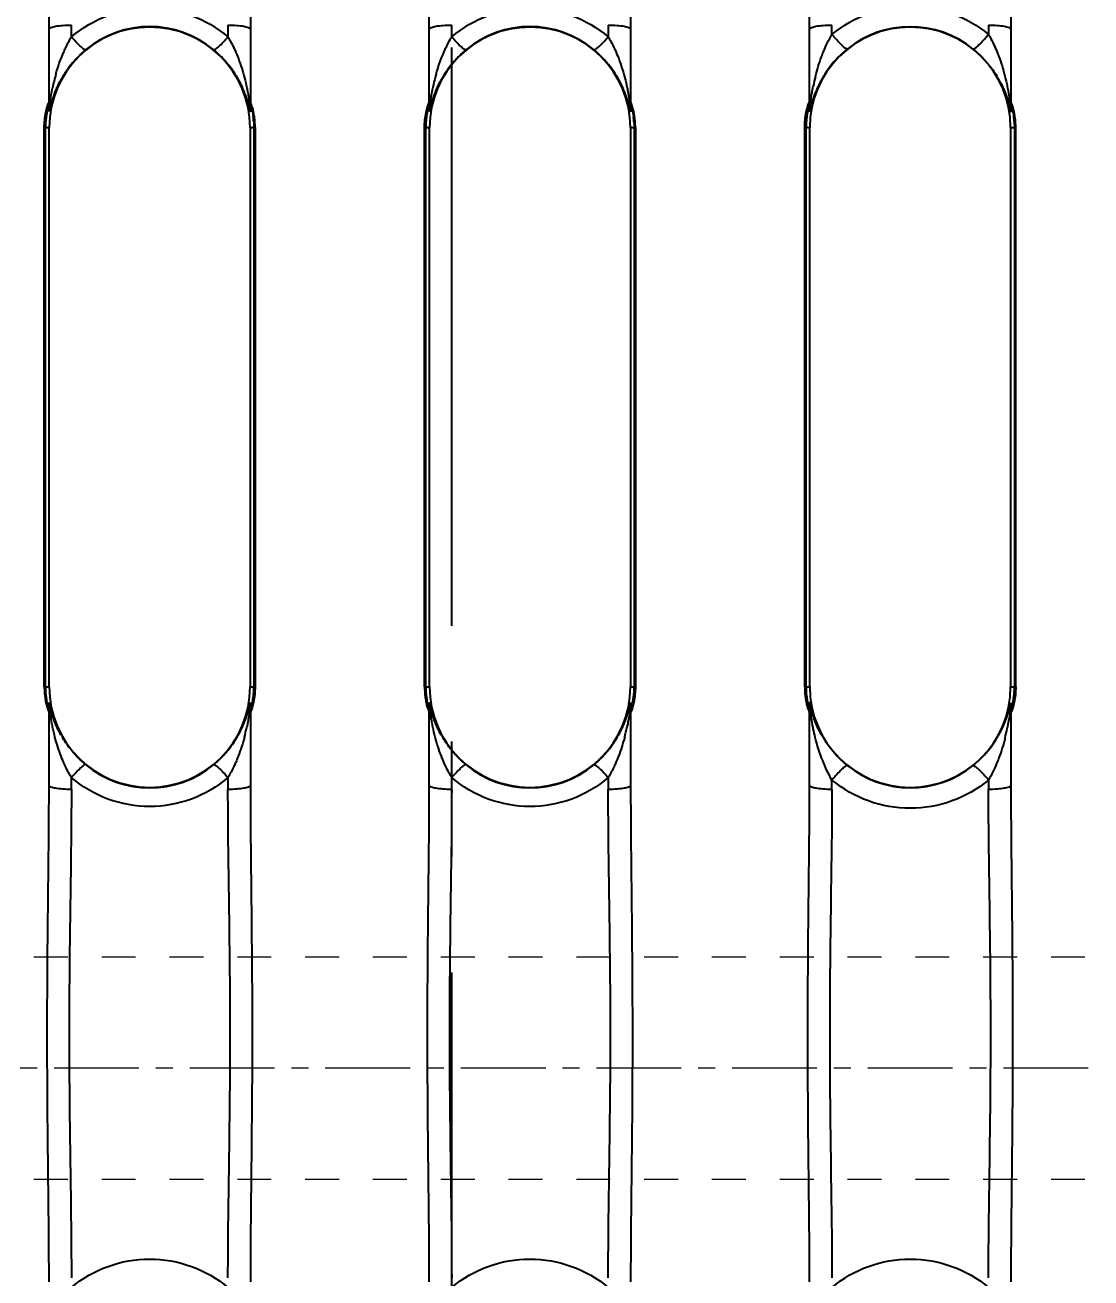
# Model space of a CAD drawing. Header units: millimetres. Extents: x 1147 to 12155, y -6137 to -4403.
# Drawn here: x 4084.6 to 4132.5, y -5354.2 to -5297.9 of the extents above; entities that cross this region are included whole.
import ezdxf

# ---------------------------------------------------------------- set-up
doc = ezdxf.new("R2010")
doc.units = ezdxf.units.MM
doc.header["$LTSCALE"] = 16.335
doc.header["$PDMODE"] = 3
doc.header["$PDSIZE"] = 0.3125
doc.linetypes.add('CENTER', pattern=[0.6, 0.375, -0.075, 0.075, -0.075])
doc.linetypes.add('HIDDEN', pattern=[0.2, 0.1, -0.1])
doc.layers.get('0').update_dxf_attribs({"linetype": 'CONTINUOUS'})
doc.layers.get('Defpoints').update_dxf_attribs({"linetype": 'CONTINUOUS'})
doc.layers.add('cool', color=153, linetype='HIDDEN', lineweight=9)
doc.layers.add('DEFAULT_2', color=8, linetype='HIDDEN')
doc.styles.get("Standard").update_dxf_attribs({"font": 'txt', "width": 0.8})
doc.dimstyles.get("Standard").update_dxf_attribs({"dimtxt": 0.15625, "dimasz": 0.1875, "dimexe": 0.125, "dimexo": 0.0625, "dimtad": 0, "dimtih": 1, "dimtoh": 1, "dimdsep": 46, "dimtxsty": 'Standard', "dimcen": 0.09, "dimadec": 0, "dimazin": 0, "dimtp": 0.01, "dimtm": 0.01, "dimtfac": 1, "dimtofl": 0, "dimtmove": 0, "dimatfit": 3, "dimfxl": 0, "dimtolj": 1, "dimarcsym": 0})

# ---------------------------------------------------------------- blocks, each defined once
blk = doc.blocks.new('*D706')
at = {"color": 4, "lineweight": -2}
blk.add_line((4382.928, -5433.772), (4392.478, -5433.772), dxfattribs=at)
at = {"layer": 'Defpoints', "color": 0}
for p in [(4103.729, -5263.772), (4382.866, -5433.772), (4392.478, -5433.772)]:
    blk.add_point(p, dxfattribs=at)
at = {"color": 6, "insert": (4405.811, -5433.772), "char_height": 8, "attachment_point": 5}
blk.add_mtext('\\A1;170.00', dxfattribs=at)
blk = doc.blocks.new('*D707')
at = {"color": 4, "lineweight": -2}
blk.add_line((4359.791, -5468.772), (4392.478, -5468.772), dxfattribs=at)
at = {"layer": 'Defpoints', "color": 0}
for p in [(4103.729, -5263.772), (4359.729, -5468.772), (4392.478, -5468.772)]:
    blk.add_point(p, dxfattribs=at)
at = {"color": 6, "insert": (4406.878, -5468.772), "char_height": 8, "attachment_point": 5}
blk.add_mtext('\\A1;205.00', dxfattribs=at)
blk = doc.blocks.new('*D708')
at = {"color": 4, "lineweight": -2}
blk.add_line((4103.729, -5496.244), (4103.729, -5513.096), dxfattribs=at)
at = {"layer": 'Defpoints', "color": 0}
for p in [(4103.729, -5263.772), (4103.729, -5496.181), (4103.729, -5513.096)]:
    blk.add_point(p, dxfattribs=at)
at = {"color": 6, "insert": (4103.729, -5521.096), "char_height": 8, "attachment_point": 5, "rotation": 90}
blk.add_mtext('\\A1;0.00', dxfattribs=at)
blk = doc.blocks.new('*D709')
at = {"color": 4, "lineweight": -2}
blk.add_line((4348.729, -5479.834), (4348.729, -5513.096), dxfattribs=at)
at = {"layer": 'Defpoints', "color": 0}
for p in [(4103.729, -5263.772), (4348.729, -5479.772), (4348.729, -5513.096)]:
    blk.add_point(p, dxfattribs=at)
at = {"color": 6, "insert": (4348.729, -5528.03), "char_height": 8, "attachment_point": 5, "rotation": 90}
blk.add_mtext('\\A1;245.00', dxfattribs=at)
blk = doc.blocks.new('*D710')
at = {"color": 4, "lineweight": -2}
blk.add_line((4213.729, -5274.535), (4213.729, -5513.096), dxfattribs=at)
at = {"layer": 'Defpoints', "color": 0}
for p in [(4103.729, -5263.772), (4213.729, -5274.473), (4213.729, -5513.096)]:
    blk.add_point(p, dxfattribs=at)
at = {"color": 6, "insert": (4213.729, -5525.363), "char_height": 8, "attachment_point": 5, "rotation": 90}
blk.add_mtext('\\A1;110.00', dxfattribs=at)
blk = doc.blocks.new('*D717')
at = {"color": 4, "lineweight": -2}
blk.add_line((3824.529, -5433.772), (3814.98, -5433.772), dxfattribs=at)
at = {"layer": 'Defpoints', "color": 0}
for p in [(4103.729, -5263.772), (3814.98, -5433.772), (3824.592, -5433.772)]:
    blk.add_point(p, dxfattribs=at)
at = {"color": 6, "insert": (3801.647, -5433.772), "char_height": 8, "attachment_point": 5}
blk.add_mtext('\\A1;170.00', dxfattribs=at)
blk = doc.blocks.new('*D718')
at = {"color": 4, "lineweight": -2}
blk.add_line((3847.666, -5468.772), (3814.98, -5468.772), dxfattribs=at)
at = {"layer": 'Defpoints', "color": 0}
for p in [(4103.729, -5263.772), (3814.98, -5468.772), (3847.729, -5468.772)]:
    blk.add_point(p, dxfattribs=at)
at = {"color": 6, "insert": (3800.58, -5468.772), "char_height": 8, "attachment_point": 5}
blk.add_mtext('\\A1;205.00', dxfattribs=at)
blk = doc.blocks.new('*D719')
at = {"color": 4, "lineweight": -2}
blk.add_line((3858.729, -5479.834), (3858.729, -5513.096), dxfattribs=at)
at = {"layer": 'Defpoints', "color": 0}
for p in [(4103.729, -5263.772), (3858.729, -5479.772), (3858.729, -5513.096)]:
    blk.add_point(p, dxfattribs=at)
at = {"color": 6, "insert": (3858.729, -5528.03), "char_height": 8, "attachment_point": 5, "rotation": 90}
blk.add_mtext('\\A1;245.00', dxfattribs=at)
blk = doc.blocks.new('*D720')
at = {"color": 4, "lineweight": -2}
blk.add_line((3993.729, -5274.535), (3993.729, -5513.096), dxfattribs=at)
at = {"layer": 'Defpoints', "color": 0}
for p in [(4103.729, -5263.772), (3993.729, -5274.473), (3993.729, -5513.096)]:
    blk.add_point(p, dxfattribs=at)
at = {"color": 6, "insert": (3993.729, -5525.363), "char_height": 8, "attachment_point": 5, "rotation": 90}
blk.add_mtext('\\A1;110.00', dxfattribs=at)
blk = doc.blocks.new('*D723')
at = {"color": 4, "lineweight": -2}
blk.add_line((3852.641, -5344.772), (3818.256, -5344.772), dxfattribs=at)
at = {"layer": 'Defpoints', "color": 0}
for p in [(4103.729, -5263.772), (3818.256, -5344.772), (3852.703, -5344.772)]:
    blk.add_point(p, dxfattribs=at)
at = {"color": 6, "insert": (3807.59, -5344.772), "char_height": 8, "attachment_point": 5}
blk.add_mtext('\\A1;81.00', dxfattribs=at)
blk = doc.blocks.new('37')
at = {"layer": 'cool', "ltscale": 0.932966}
for p, q in [((734.334, -76), (1170, -76)), ((734.334, -86), (1170, -86))]:
    blk.add_line(p, q, dxfattribs=at)
at = {"layer": 'cool', "color": 1, "linetype": 'CENTER', "ltscale": 0.621977}
blk.add_line((720, -81), (1175, -81), dxfattribs=at)

msp = doc.modelspace()

# ---------------------------------------------------------------- linework, layer by layer
at = {"color": 1, "linetype": 'CENTER', "ltscale": 4.241886}
msp.add_line((4103.729, -5532.772), (4103.729, -4991.772), dxfattribs=at)
at = {"color": 7, "linetype": 'Continuous'}
for p, q in [((4086.635, -5298.433), (4086.635, -5297.903)), ((4093.674, -5297.903), (4093.674, -5298.433)), ((4103.729, -5298.433), (4103.729, -5297.903)), ((4110.767, -5297.903), (4110.767, -5298.433)), ((4120.822, -5298.326), (4120.822, -5297.903)), ((4127.861, -5297.903), (4127.861, -5298.326)), ((4085.63, -5301.632), (4085.63, -5298.083)), ((4094.679, -5298.083), (4094.679, -5301.632)), ((4102.723, -5301.632), (4102.723, -5298.083)), ((4111.773, -5298.083), (4111.773, -5301.632)), ((4119.817, -5301.623), (4119.817, -5298.083)), ((4128.866, -5298.083), (4128.866, -5301.623)), ((4085.417, -5327.648), (4085.417, -5302.511)), ((4085.417, -5302.511), (4085.641, -5302.511)), ((4085.469, -5327.648), (4085.469, -5302.511)), ((4085.641, -5327.648), (4085.641, -5302.511)), ((4094.668, -5302.511), (4094.668, -5327.648)), ((4094.668, -5302.511), (4094.892, -5302.511)), ((4094.84, -5302.511), (4094.84, -5327.648)), ((4094.892, -5302.511), (4094.892, -5327.648)), ((4102.511, -5327.648), (4102.511, -5302.511)), ((4102.511, -5302.511), (4102.734, -5302.511)), ((4102.563, -5327.648), (4102.563, -5302.511)), ((4102.734, -5327.648), (4102.734, -5302.511)), ((4111.762, -5302.511), (4111.762, -5327.648)), ((4111.762, -5302.511), (4111.986, -5302.511)), ((4111.934, -5302.511), (4111.934, -5327.648)), ((4111.986, -5302.511), (4111.986, -5327.648)), ((4119.598, -5327.648), (4119.598, -5302.511)), ((4119.598, -5302.511), (4119.828, -5302.511)), ((4119.657, -5327.648), (4119.657, -5302.511)), ((4119.828, -5327.648), (4119.828, -5302.511)), ((4128.855, -5302.511), (4128.855, -5327.648)), ((4128.855, -5302.511), (4129.085, -5302.511)), ((4129.027, -5302.511), (4129.027, -5327.648)), ((4129.085, -5327.648), (4129.085, -5302.511)), ((4085.417, -5327.648), (4085.641, -5327.648)), ((4094.668, -5327.648), (4094.892, -5327.648)), ((4102.511, -5327.648), (4102.734, -5327.648)), ((4111.762, -5327.648), (4111.986, -5327.648)), ((4119.598, -5327.648), (4119.828, -5327.648)), ((4128.855, -5327.648), (4129.085, -5327.648)), ((4085.63, -5332.076), (4085.63, -5328.527)), ((4094.679, -5328.527), (4094.679, -5332.076)), ((4102.723, -5332.076), (4102.723, -5328.527)), ((4111.773, -5328.527), (4111.773, -5332.076)), ((4119.817, -5332.076), (4119.817, -5328.536)), ((4128.866, -5328.536), (4128.866, -5332.076)), ((4086.635, -5332.256), (4086.635, -5331.726)), ((4093.674, -5331.726), (4093.674, -5332.256)), ((4103.729, -5332.256), (4103.729, -5331.726)), ((4110.767, -5331.726), (4110.767, -5332.256)), ((4120.822, -5332.256), (4120.822, -5331.833)), ((4127.861, -5331.833), (4127.861, -5332.256))]:
    msp.add_line(p, q, dxfattribs=at)
for centre, radius, start, end in [((4090.155, -5302.511), 4.514, 0, 180), ((4090.155, -5302.459), 4.486, 50.0544, 129.9456), ((4107.248, -5302.511), 4.514, 0, 180), ((4107.248, -5302.459), 4.486, 50.0544, 129.9456), ((4124.342, -5302.511), 4.514, 0, 180), ((4124.342, -5302.458), 4.481, 50.8647, 129.1354), ((4094.457, -5302.506), 8.851, 164.3389, 168.4206), ((4111.55, -5302.506), 8.851, 164.3389, 168.4206), ((4129.153, -5302.507), 9.359, 165.7973, 168.558), ((4118.782, -5301.398), 1.035, 348.0413, 359.9855), ((4129.901, -5301.398), 1.035, 180.0136, 191.9603), ((4084.688, -5301.408), 0.942, 347.9554, 359.9838), ((4059.01, -5302.691), 26.622, 1.9381, 2.3377), ((4084.726, -5301.633), 0.904, 350.0447, 0.0904), ((4095.621, -5301.408), 0.942, 180.0141, 192.0456), ((4095.589, -5301.632), 0.91, 180.0251, 190.0006), ((4122.488, -5302.731), 27.81, 177.9269, 178.0608), ((4120.042, -5302.643), 25.363, 177.655, 177.9277), ((4101.781, -5301.408), 0.942, 347.9554, 359.9838), ((4076.103, -5302.691), 26.622, 1.9381, 2.3377), ((4101.819, -5301.633), 0.904, 350.0447, 0.0904), ((4112.715, -5301.408), 0.942, 180.0141, 192.0456), ((4112.682, -5301.632), 0.91, 180.0251, 190.0006), ((4139.581, -5302.731), 27.81, 177.9269, 178.0608), ((4137.135, -5302.643), 25.363, 177.655, 177.9277), ((4095.645, -5302.688), 24.174, 2.1155, 2.5502), ((4118.824, -5301.624), 0.993, 350.095, 0.0839), ((4129.875, -5301.622), 1.008, 180.0609, 189.8902), ((4154.136, -5302.729), 25.272, 177.7374, 177.8828), ((4151.957, -5302.642), 23.091, 177.4423, 177.7382), ((4090.804, -5302.542), 4.037, 4.0628, 7.3504), ((4107.898, -5302.542), 4.037, 4.0628, 7.3504), ((4124.997, -5302.541), 4.031, 4.0408, 7.3098), ((4090.155, -5327.648), 4.514, 180, 0), ((4107.248, -5327.648), 4.514, 180, 0), ((4124.342, -5327.648), 4.514, 180, 0), ((4057.822, -5327.428), 27.81, 357.9269, 358.0608), ((4084.726, -5328.526), 0.903, 359.9144, 9.9573), ((4095.583, -5328.526), 0.903, 170.0415, 180.0866), ((4121.3, -5327.468), 26.622, 181.9381, 182.3377), ((4074.915, -5327.428), 27.81, 357.9269, 358.0608), ((4101.82, -5328.526), 0.903, 359.9144, 9.9573), ((4112.676, -5328.526), 0.903, 170.0415, 180.0866), ((4138.393, -5327.468), 26.622, 181.9381, 182.3377), ((4094.547, -5327.43), 25.272, 357.7374, 357.8828), ((4118.824, -5328.535), 0.992, 359.9201, 9.9059), ((4129.859, -5328.535), 0.992, 170.0929, 180.0811), ((4153.038, -5327.471), 24.174, 182.1155, 182.5502), ((4060.267, -5327.517), 25.363, 357.655, 357.9277), ((4084.688, -5328.751), 0.942, 0.0141, 12.0456), ((4095.621, -5328.751), 0.942, 167.9548, 179.984), ((4077.361, -5327.517), 25.363, 357.655, 357.9277), ((4101.782, -5328.751), 0.942, 0.0141, 12.0456), ((4112.715, -5328.751), 0.942, 167.9548, 179.984), ((4096.727, -5327.517), 23.091, 357.4423, 357.7382), ((4118.782, -5328.761), 1.035, 0.0136, 11.9603), ((4129.901, -5328.761), 1.035, 168.0412, 179.986), ((4085.816, -5327.645), 8.888, 345.2757, 348.1241), ((4102.91, -5327.645), 8.888, 345.2757, 348.1241), ((4119.525, -5327.65), 9.364, 345.801, 348.5758), ((4090.155, -5327.7), 4.486, 230.0544, 309.9457), ((4107.248, -5327.7), 4.486, 230.0544, 309.9457), ((4124.342, -5327.701), 4.481, 230.8645, 309.1355)]:
    msp.add_arc(centre, radius, start, end, dxfattribs=at)
for points, knots in [([(4085.63, -5298.083), (4085.63, -5296.228), (4085.579, -5292.509), (4085.535, -5286.926), (4085.579, -5281.342), (4085.63, -5277.623), (4085.63, -5275.768)], [0, 0, 0, 0, 0.249311, 0.500002, 0.750674, 1, 1, 1, 1]), ([(4094.679, -5275.768), (4094.679, -5277.623), (4094.73, -5281.342), (4094.774, -5286.926), (4094.73, -5292.509), (4094.679, -5296.228), (4094.679, -5298.083)], [0, 0, 0, 0, 0.249324, 0.499998, 0.750687, 1, 1, 1, 1]), ([(4102.723, -5298.083), (4102.723, -5296.228), (4102.673, -5292.509), (4102.629, -5286.926), (4102.673, -5281.342), (4102.723, -5277.623), (4102.723, -5275.768)], [0, 0, 0, 0, 0.249311, 0.500002, 0.750674, 1, 1, 1, 1]), ([(4111.773, -5275.768), (4111.773, -5277.623), (4111.823, -5281.342), (4111.867, -5286.926), (4111.824, -5292.509), (4111.773, -5296.228), (4111.773, -5298.083)], [0, 0, 0, 0, 0.249324, 0.499998, 0.750687, 1, 1, 1, 1]), ([(4119.817, -5298.083), (4119.817, -5296.228), (4119.766, -5292.509), (4119.722, -5286.926), (4119.766, -5281.342), (4119.817, -5277.623), (4119.817, -5275.768)], [0, 0, 0, 0, 0.249311, 0.500002, 0.750674, 1, 1, 1, 1]), ([(4128.866, -5275.768), (4128.866, -5277.623), (4128.917, -5281.342), (4128.961, -5286.926), (4128.917, -5292.509), (4128.866, -5296.228), (4128.866, -5298.083)], [0, 0, 0, 0, 0.249325, 0.5, 0.750675, 1, 1, 1, 1]), ([(4086.635, -5298.433), (4087.118, -5298.023), (4088.24, -5297.364), (4090.155, -5297.022), (4092.069, -5297.364), (4093.191, -5298.023), (4093.674, -5298.433)], [0, 0, 0, 0, 0.249583, 0.500006, 0.750427, 1, 1, 1, 1]), ([(4103.729, -5298.433), (4104.212, -5298.023), (4105.333, -5297.364), (4107.248, -5297.022), (4109.163, -5297.364), (4110.284, -5298.023), (4110.767, -5298.433)], [0, 0, 0, 0, 0.249583, 0.500006, 0.750427, 1, 1, 1, 1]), ([(4120.822, -5298.326), (4121.309, -5297.923), (4122.433, -5297.278), (4124.342, -5296.944), (4126.25, -5297.278), (4127.374, -5297.923), (4127.861, -5298.326)], [0, 0, 0, 0, 0.249605, 0.500006, 0.750405, 1, 1, 1, 1]), ([(4085.63, -5298.083), (4085.63, -5298.046), (4085.76, -5297.987), (4085.948, -5297.948), (4086.267, -5297.91), (4086.502, -5297.903), (4086.635, -5297.903)], [0, 0, 0, 0, 0.105188, 0.315079, 0.615704, 1, 1, 1, 1]), ([(4093.674, -5297.903), (4093.807, -5297.903), (4094.042, -5297.91), (4094.362, -5297.948), (4094.549, -5297.987), (4094.679, -5298.046), (4094.679, -5298.083)], [0, 0, 0, 0, 0.384296, 0.684921, 0.894812, 1, 1, 1, 1]), ([(4102.723, -5298.083), (4102.723, -5298.046), (4102.853, -5297.987), (4103.041, -5297.948), (4103.361, -5297.91), (4103.595, -5297.903), (4103.729, -5297.903)], [0, 0, 0, 0, 0.105188, 0.315079, 0.615704, 1, 1, 1, 1]), ([(4110.767, -5297.903), (4110.901, -5297.903), (4111.136, -5297.91), (4111.455, -5297.948), (4111.643, -5297.987), (4111.773, -5298.046), (4111.773, -5298.083)], [0, 0, 0, 0, 0.384296, 0.684921, 0.894812, 1, 1, 1, 1]), ([(4119.817, -5298.083), (4119.817, -5298.046), (4119.947, -5297.987), (4120.135, -5297.948), (4120.454, -5297.91), (4120.689, -5297.903), (4120.822, -5297.903)], [0, 0, 0, 0, 0.105188, 0.315079, 0.615704, 1, 1, 1, 1]), ([(4127.861, -5297.903), (4127.994, -5297.903), (4128.229, -5297.91), (4128.549, -5297.948), (4128.736, -5297.987), (4128.866, -5298.046), (4128.866, -5298.083)], [0, 0, 0, 0, 0.384296, 0.684921, 0.894812, 1, 1, 1, 1]), ([(4086.283, -5299.13), (4086.309, -5299.069), (4086.416, -5298.832), (4086.537, -5298.6), (4086.635, -5298.433)], [0, 0, 0, 0, 0.255328, 1, 1, 1, 1]), ([(4087.274, -5299.019), (4087.263, -5299.023), (4087.23, -5299.009), (4087.178, -5298.976), (4087.107, -5298.92), (4086.987, -5298.813), (4086.827, -5298.649), (4086.7, -5298.507), (4086.635, -5298.433)], [0, 0, 0, 0, 0.039768, 0.112527, 0.216204, 0.346578, 0.663689, 1, 1, 1, 1]), ([(4093.035, -5299.019), (4093.045, -5299.022), (4093.074, -5299.012), (4093.151, -5298.965), (4093.286, -5298.848), (4093.47, -5298.662), (4093.604, -5298.513), (4093.674, -5298.433)], [0, 0, 0, 0, 0.034741, 0.098259, 0.315025, 0.636274, 1, 1, 1, 1]), ([(4093.674, -5298.433), (4093.714, -5298.501), (4093.873, -5298.785), (4094.009, -5299.08), (4094.101, -5299.308)], [0, 0, 0, 0, 0.243206, 1, 1, 1, 1]), ([(4103.376, -5299.13), (4103.403, -5299.069), (4103.51, -5298.832), (4103.631, -5298.6), (4103.729, -5298.433)], [0, 0, 0, 0, 0.255328, 1, 1, 1, 1]), ([(4104.368, -5299.019), (4104.357, -5299.023), (4104.323, -5299.009), (4104.271, -5298.976), (4104.2, -5298.92), (4104.081, -5298.813), (4103.921, -5298.649), (4103.793, -5298.507), (4103.729, -5298.433)], [0, 0, 0, 0, 0.039768, 0.112527, 0.216204, 0.346578, 0.663689, 1, 1, 1, 1]), ([(4110.128, -5299.019), (4110.138, -5299.022), (4110.168, -5299.012), (4110.245, -5298.965), (4110.379, -5298.848), (4110.564, -5298.662), (4110.698, -5298.513), (4110.767, -5298.433)], [0, 0, 0, 0, 0.034741, 0.098259, 0.315025, 0.636274, 1, 1, 1, 1]), ([(4110.767, -5298.433), (4110.807, -5298.501), (4110.966, -5298.785), (4111.103, -5299.08), (4111.195, -5299.308)], [0, 0, 0, 0, 0.243206, 1, 1, 1, 1]), ([(4120.353, -5299.332), (4120.386, -5299.243), (4120.523, -5298.899), (4120.685, -5298.564), (4120.822, -5298.326)], [0, 0, 0, 0, 0.256402, 1, 1, 1, 1]), ([(4121.513, -5298.982), (4121.501, -5298.985), (4121.465, -5298.969), (4121.41, -5298.933), (4121.334, -5298.871), (4121.205, -5298.751), (4121.031, -5298.567), (4120.892, -5298.409), (4120.822, -5298.326)], [0, 0, 0, 0, 0.038918, 0.110645, 0.213333, 0.343086, 0.66087, 1, 1, 1, 1]), ([(4127.17, -5298.982), (4127.181, -5298.985), (4127.213, -5298.973), (4127.263, -5298.941), (4127.334, -5298.884), (4127.462, -5298.768), (4127.641, -5298.58), (4127.786, -5298.415), (4127.861, -5298.326)], [0, 0, 0, 0, 0.034384, 0.097734, 0.191301, 0.314583, 0.635993, 1, 1, 1, 1]), ([(4127.861, -5298.326), (4127.899, -5298.391), (4128.049, -5298.665), (4128.18, -5298.95), (4128.268, -5299.17)], [0, 0, 0, 0, 0.242865, 1, 1, 1, 1]), ([(4121.513, -5298.982), (4121.414, -5299.063), (4121.034, -5299.398), (4120.706, -5299.792), (4120.5, -5300.11)], [0, 0, 0, 0, 0.252968, 1, 1, 1, 1]), ([(4094.388, -5300.163), (4094.428, -5300.309), (4094.483, -5300.531), (4094.544, -5300.828), (4094.584, -5301.047), (4094.619, -5301.264), (4094.642, -5301.433), (4094.661, -5301.568), (4094.664, -5301.616), (4094.679, -5301.678), (4094.679, -5301.642), (4094.679, -5301.632)], [0, 0, 0, 0, 0.292745, 0.438531, 0.582185, 0.722214, 0.857925, 0.920652, 0.965542, 0.980282, 1, 1, 1, 1]), ([(4111.481, -5300.163), (4111.522, -5300.309), (4111.576, -5300.531), (4111.638, -5300.828), (4111.678, -5301.047), (4111.713, -5301.264), (4111.735, -5301.433), (4111.754, -5301.568), (4111.758, -5301.616), (4111.773, -5301.678), (4111.773, -5301.642), (4111.773, -5301.632)], [0, 0, 0, 0, 0.292745, 0.438531, 0.582185, 0.722214, 0.857925, 0.920652, 0.965542, 0.980282, 1, 1, 1, 1]), ([(4128.57, -5300.082), (4128.611, -5300.236), (4128.667, -5300.468), (4128.729, -5300.779), (4128.77, -5301.009), (4128.806, -5301.237), (4128.828, -5301.415), (4128.848, -5301.556), (4128.851, -5301.607), (4128.866, -5301.672), (4128.866, -5301.634), (4128.866, -5301.623)], [0, 0, 0, 0, 0.292118, 0.43776, 0.581279, 0.721057, 0.856797, 0.920099, 0.965443, 0.979589, 1, 1, 1, 1]), ([(4085.63, -5301.632), (4085.63, -5301.737), (4085.691, -5301.238), (4085.725, -5301.054), (4085.765, -5300.83), (4085.786, -5300.73)], [0, 0, 0, 0, 0.341336, 0.665225, 1, 1, 1, 1]), ([(4102.723, -5301.632), (4102.723, -5301.737), (4102.784, -5301.238), (4102.818, -5301.054), (4102.859, -5300.83), (4102.879, -5300.73)], [0, 0, 0, 0, 0.341336, 0.665225, 1, 1, 1, 1]), ([(4119.817, -5301.623), (4119.817, -5301.736), (4119.88, -5301.197), (4119.916, -5300.998), (4119.958, -5300.758), (4119.98, -5300.651)], [0, 0, 0, 0, 0.344457, 0.666871, 1, 1, 1, 1]), ([(4085.602, -5301.418), (4085.607, -5301.407), (4085.621, -5301.37), (4085.63, -5301.401), (4085.63, -5301.408)], [0, 0, 0, 0, 0.626438, 1, 1, 1, 1]), ([(4094.892, -5302.511), (4094.892, -5302.43), (4094.886, -5302.269), (4094.865, -5302.045), (4094.824, -5301.82), (4094.798, -5301.671), (4094.679, -5301.322), (4094.679, -5301.408)], [0, 0, 0, 0, 0.214987, 0.421209, 0.609636, 0.771139, 1, 1, 1, 1]), ([(4102.696, -5301.418), (4102.701, -5301.407), (4102.715, -5301.37), (4102.723, -5301.401), (4102.723, -5301.408)], [0, 0, 0, 0, 0.626438, 1, 1, 1, 1]), ([(4111.986, -5302.511), (4111.986, -5302.43), (4111.98, -5302.269), (4111.959, -5302.045), (4111.918, -5301.82), (4111.891, -5301.671), (4111.773, -5301.322), (4111.773, -5301.408)], [0, 0, 0, 0, 0.214987, 0.421209, 0.609636, 0.771139, 1, 1, 1, 1]), ([(4119.788, -5301.41), (4119.794, -5301.398), (4119.807, -5301.36), (4119.817, -5301.391), (4119.817, -5301.398)], [0, 0, 0, 0, 0.641827, 1, 1, 1, 1]), ([(4128.895, -5301.41), (4128.89, -5301.398), (4128.876, -5301.36), (4128.866, -5301.391), (4128.866, -5301.398)], [0, 0, 0, 0, 0.642464, 1, 1, 1, 1]), ([(4085.417, -5302.511), (4085.417, -5302.279), (4085.447, -5301.959), (4085.536, -5301.599), (4085.579, -5301.466), (4085.602, -5301.418)], [0, 0, 0, 0, 0.624992, 0.858526, 1, 1, 1, 1]), ([(4085.609, -5301.605), (4085.609, -5301.599), (4085.607, -5301.581), (4085.58, -5301.619), (4085.572, -5301.67), (4085.539, -5301.78), (4085.516, -5301.92), (4085.501, -5302.028), (4085.494, -5302.087)], [0, 0, 0, 0, 0.031586, 0.058655, 0.179649, 0.387453, 0.666809, 1, 1, 1, 1]), ([(4094.7, -5301.605), (4094.7, -5301.599), (4094.701, -5301.583), (4094.727, -5301.612), (4094.734, -5301.658), (4094.764, -5301.752), (4094.786, -5301.877), (4094.801, -5301.973), (4094.808, -5302.026)], [0, 0, 0, 0, 0.034845, 0.059758, 0.176762, 0.382078, 0.661724, 1, 1, 1, 1]), ([(4102.511, -5302.511), (4102.511, -5302.279), (4102.54, -5301.959), (4102.63, -5301.599), (4102.673, -5301.466), (4102.696, -5301.418)], [0, 0, 0, 0, 0.624992, 0.858526, 1, 1, 1, 1]), ([(4102.703, -5301.605), (4102.702, -5301.599), (4102.7, -5301.581), (4102.674, -5301.619), (4102.665, -5301.67), (4102.633, -5301.78), (4102.609, -5301.92), (4102.594, -5302.028), (4102.588, -5302.087)], [0, 0, 0, 0, 0.031586, 0.058655, 0.179649, 0.387453, 0.666809, 1, 1, 1, 1]), ([(4111.794, -5301.605), (4111.794, -5301.599), (4111.795, -5301.583), (4111.82, -5301.612), (4111.827, -5301.658), (4111.857, -5301.752), (4111.879, -5301.877), (4111.895, -5301.973), (4111.901, -5302.026)], [0, 0, 0, 0, 0.034845, 0.059758, 0.176762, 0.382078, 0.661724, 1, 1, 1, 1]), ([(4119.598, -5302.511), (4119.598, -5302.277), (4119.629, -5301.954), (4119.72, -5301.592), (4119.765, -5301.458), (4119.788, -5301.41)], [0, 0, 0, 0, 0.624758, 0.85802, 1, 1, 1, 1]), ([(4119.794, -5301.612), (4119.794, -5301.607), (4119.792, -5301.589), (4119.766, -5301.628), (4119.757, -5301.677), (4119.726, -5301.787), (4119.703, -5301.925), (4119.688, -5302.031), (4119.682, -5302.089)], [0, 0, 0, 0, 0.030803, 0.058491, 0.180435, 0.388705, 0.667761, 1, 1, 1, 1]), ([(4128.889, -5301.612), (4128.889, -5301.607), (4128.89, -5301.591), (4128.915, -5301.62), (4128.922, -5301.666), (4128.951, -5301.759), (4128.973, -5301.882), (4128.988, -5301.977), (4128.994, -5302.028)], [0, 0, 0, 0, 0.034043, 0.059513, 0.177445, 0.383241, 0.662653, 1, 1, 1, 1]), ([(4129.085, -5302.511), (4129.085, -5302.277), (4129.054, -5301.954), (4128.963, -5301.592), (4128.918, -5301.458), (4128.895, -5301.41)], [0, 0, 0, 0, 0.62455, 0.85792, 1, 1, 1, 1]), ([(4085.494, -5302.087), (4085.49, -5302.121), (4085.476, -5302.262), (4085.469, -5302.403), (4085.469, -5302.511)], [0, 0, 0, 0, 0.240867, 1, 1, 1, 1]), ([(4102.588, -5302.087), (4102.584, -5302.121), (4102.57, -5302.262), (4102.563, -5302.403), (4102.563, -5302.511)], [0, 0, 0, 0, 0.240867, 1, 1, 1, 1]), ([(4119.682, -5302.089), (4119.678, -5302.123), (4119.664, -5302.263), (4119.657, -5302.404), (4119.657, -5302.511)], [0, 0, 0, 0, 0.240834, 1, 1, 1, 1]), ([(4085.417, -5327.648), (4085.417, -5327.729), (4085.423, -5327.89), (4085.444, -5328.114), (4085.485, -5328.339), (4085.511, -5328.488), (4085.63, -5328.837), (4085.63, -5328.751)], [0, 0, 0, 0, 0.21499, 0.42121, 0.609642, 0.77114, 1, 1, 1, 1]), ([(4085.469, -5327.648), (4085.469, -5327.76), (4085.477, -5327.925), (4085.501, -5328.135), (4085.521, -5328.274), (4085.544, -5328.389), (4085.565, -5328.481), (4085.585, -5328.533), (4085.595, -5328.568), (4085.603, -5328.57)], [0, 0, 0, 0, 0.358861, 0.52633, 0.677356, 0.80557, 0.905304, 0.971566, 1, 1, 1, 1]), ([(4094.892, -5327.648), (4094.892, -5327.88), (4094.862, -5328.201), (4094.773, -5328.561), (4094.73, -5328.694), (4094.707, -5328.741)], [0, 0, 0, 0, 0.62537, 0.85881, 1, 1, 1, 1]), ([(4094.815, -5328.073), (4094.819, -5328.039), (4094.833, -5327.898), (4094.84, -5327.756), (4094.84, -5327.648)], [0, 0, 0, 0, 0.240833, 1, 1, 1, 1]), ([(4102.511, -5327.648), (4102.511, -5327.729), (4102.517, -5327.89), (4102.538, -5328.114), (4102.579, -5328.339), (4102.605, -5328.488), (4102.723, -5328.837), (4102.723, -5328.751)], [0, 0, 0, 0, 0.21499, 0.42121, 0.609642, 0.77114, 1, 1, 1, 1]), ([(4102.563, -5327.648), (4102.563, -5327.76), (4102.571, -5327.925), (4102.594, -5328.135), (4102.615, -5328.274), (4102.638, -5328.389), (4102.658, -5328.481), (4102.679, -5328.533), (4102.688, -5328.568), (4102.697, -5328.57)], [0, 0, 0, 0, 0.358861, 0.52633, 0.677356, 0.80557, 0.905304, 0.971566, 1, 1, 1, 1]), ([(4111.986, -5327.648), (4111.986, -5327.88), (4111.956, -5328.201), (4111.866, -5328.561), (4111.823, -5328.694), (4111.8, -5328.741)], [0, 0, 0, 0, 0.62537, 0.85881, 1, 1, 1, 1]), ([(4111.909, -5328.073), (4111.913, -5328.039), (4111.927, -5327.898), (4111.934, -5327.756), (4111.934, -5327.648)], [0, 0, 0, 0, 0.240833, 1, 1, 1, 1]), ([(4119.598, -5327.648), (4119.598, -5327.73), (4119.604, -5327.893), (4119.626, -5328.119), (4119.668, -5328.346), (4119.696, -5328.497), (4119.817, -5328.849), (4119.817, -5328.761)], [0, 0, 0, 0, 0.215053, 0.421757, 0.609813, 0.770749, 1, 1, 1, 1]), ([(4119.657, -5327.648), (4119.657, -5327.711), (4119.662, -5327.842), (4119.674, -5328.084), (4119.786, -5328.728), (4119.794, -5328.547)], [0, 0, 0, 0, 0.205311, 0.405114, 1, 1, 1, 1]), ([(4129.085, -5327.648), (4129.085, -5327.883), (4129.054, -5328.207), (4128.962, -5328.571), (4128.917, -5328.704), (4128.894, -5328.751)], [0, 0, 0, 0, 0.626427, 0.859548, 1, 1, 1, 1]), ([(4129.002, -5328.069), (4129.006, -5328.036), (4129.02, -5327.896), (4129.027, -5327.755), (4129.027, -5327.648)], [0, 0, 0, 0, 0.240886, 1, 1, 1, 1]), ([(4094.679, -5328.527), (4094.68, -5328.415), (4094.616, -5328.943), (4094.579, -5329.138), (4094.536, -5329.37), (4094.514, -5329.474)], [0, 0, 0, 0, 0.347144, 0.668346, 1, 1, 1, 1]), ([(4094.7, -5328.554), (4094.7, -5328.56), (4094.703, -5328.578), (4094.729, -5328.54), (4094.738, -5328.489), (4094.77, -5328.379), (4094.793, -5328.239), (4094.809, -5328.131), (4094.815, -5328.073)], [0, 0, 0, 0, 0.031532, 0.058615, 0.179548, 0.387286, 0.666665, 1, 1, 1, 1]), ([(4111.773, -5328.527), (4111.773, -5328.415), (4111.709, -5328.943), (4111.673, -5329.138), (4111.63, -5329.37), (4111.608, -5329.474)], [0, 0, 0, 0, 0.347144, 0.668346, 1, 1, 1, 1]), ([(4111.794, -5328.554), (4111.794, -5328.56), (4111.796, -5328.578), (4111.822, -5328.54), (4111.831, -5328.489), (4111.863, -5328.379), (4111.887, -5328.239), (4111.902, -5328.131), (4111.909, -5328.073)], [0, 0, 0, 0, 0.031532, 0.058615, 0.179548, 0.387286, 0.666665, 1, 1, 1, 1]), ([(4128.866, -5328.536), (4128.866, -5328.423), (4128.804, -5328.96), (4128.768, -5329.159), (4128.726, -5329.398), (4128.704, -5329.505)], [0, 0, 0, 0, 0.34385, 0.666576, 1, 1, 1, 1]), ([(4128.889, -5328.547), (4128.889, -5328.552), (4128.892, -5328.57), (4128.917, -5328.531), (4128.926, -5328.482), (4128.957, -5328.372), (4128.981, -5328.234), (4128.995, -5328.127), (4129.002, -5328.069)], [0, 0, 0, 0, 0.030725, 0.05846, 0.180454, 0.388744, 0.667802, 1, 1, 1, 1]), ([(4085.927, -5330.016), (4085.886, -5329.868), (4085.83, -5329.644), (4085.767, -5329.344), (4085.727, -5329.122), (4085.691, -5328.902), (4085.668, -5328.73), (4085.649, -5328.593), (4085.645, -5328.545), (4085.63, -5328.481), (4085.63, -5328.517), (4085.63, -5328.527)], [0, 0, 0, 0, 0.292464, 0.43817, 0.581836, 0.721916, 0.857656, 0.920666, 0.965942, 0.980761, 1, 1, 1, 1]), ([(4094.707, -5328.741), (4094.702, -5328.752), (4094.688, -5328.789), (4094.679, -5328.758), (4094.679, -5328.751)], [0, 0, 0, 0, 0.623232, 1, 1, 1, 1]), ([(4103.02, -5330.016), (4102.979, -5329.868), (4102.923, -5329.644), (4102.861, -5329.344), (4102.82, -5329.122), (4102.785, -5328.902), (4102.762, -5328.73), (4102.742, -5328.593), (4102.739, -5328.545), (4102.724, -5328.481), (4102.723, -5328.517), (4102.723, -5328.527)], [0, 0, 0, 0, 0.292464, 0.43817, 0.581836, 0.721916, 0.857656, 0.920666, 0.965942, 0.980761, 1, 1, 1, 1]), ([(4111.8, -5328.741), (4111.795, -5328.752), (4111.781, -5328.789), (4111.773, -5328.758), (4111.773, -5328.751)], [0, 0, 0, 0, 0.623232, 1, 1, 1, 1]), ([(4120.072, -5329.915), (4120.039, -5329.786), (4119.996, -5329.592), (4119.945, -5329.331), (4119.911, -5329.136), (4119.881, -5328.94), (4119.859, -5328.783), (4119.842, -5328.646), (4119.834, -5328.588), (4119.82, -5328.468), (4119.817, -5328.524), (4119.817, -5328.536)], [0, 0, 0, 0, 0.269433, 0.403924, 0.538166, 0.671965, 0.804684, 0.869898, 0.931992, 0.974014, 1, 1, 1, 1]), ([(4128.894, -5328.751), (4128.889, -5328.762), (4128.875, -5328.799), (4128.866, -5328.768), (4128.866, -5328.761)], [0, 0, 0, 0, 0.627947, 1, 1, 1, 1]), ([(4094.413, -5329.904), (4094.336, -5330.197), (4094.213, -5330.581), (4094.06, -5330.953), (4094.02, -5331.045)], [0, 0, 0, 0, 0.752194, 1, 1, 1, 1]), ([(4111.506, -5329.904), (4111.429, -5330.197), (4111.307, -5330.581), (4111.153, -5330.953), (4111.113, -5331.045)], [0, 0, 0, 0, 0.752194, 1, 1, 1, 1]), ([(4127.17, -5331.177), (4127.27, -5331.096), (4127.65, -5330.761), (4127.978, -5330.367), (4128.183, -5330.049)], [0, 0, 0, 0, 0.252974, 1, 1, 1, 1]), ([(4086.635, -5331.726), (4086.596, -5331.658), (4086.439, -5331.379), (4086.303, -5331.087), (4086.212, -5330.861)], [0, 0, 0, 0, 0.243245, 1, 1, 1, 1]), ([(4087.274, -5331.14), (4087.265, -5331.137), (4087.235, -5331.147), (4087.158, -5331.194), (4087.023, -5331.311), (4086.839, -5331.497), (4086.705, -5331.646), (4086.635, -5331.726)], [0, 0, 0, 0, 0.034741, 0.098258, 0.315024, 0.636274, 1, 1, 1, 1]), ([(4093.035, -5331.14), (4093.046, -5331.136), (4093.08, -5331.15), (4093.131, -5331.183), (4093.202, -5331.239), (4093.322, -5331.346), (4093.482, -5331.51), (4093.61, -5331.652), (4093.674, -5331.726)], [0, 0, 0, 0, 0.039768, 0.112527, 0.216205, 0.346579, 0.66369, 1, 1, 1, 1]), ([(4094.02, -5331.045), (4093.994, -5331.104), (4093.889, -5331.336), (4093.77, -5331.562), (4093.674, -5331.726)], [0, 0, 0, 0, 0.255268, 1, 1, 1, 1]), ([(4103.729, -5331.726), (4103.689, -5331.658), (4103.532, -5331.379), (4103.397, -5331.087), (4103.306, -5330.861)], [0, 0, 0, 0, 0.243245, 1, 1, 1, 1]), ([(4104.368, -5331.14), (4104.358, -5331.137), (4104.329, -5331.147), (4104.252, -5331.194), (4104.117, -5331.311), (4103.933, -5331.497), (4103.798, -5331.646), (4103.729, -5331.726)], [0, 0, 0, 0, 0.034741, 0.098258, 0.315024, 0.636274, 1, 1, 1, 1]), ([(4110.128, -5331.14), (4110.14, -5331.136), (4110.173, -5331.15), (4110.225, -5331.183), (4110.296, -5331.239), (4110.416, -5331.346), (4110.576, -5331.51), (4110.703, -5331.652), (4110.767, -5331.726)], [0, 0, 0, 0, 0.039768, 0.112527, 0.216205, 0.346579, 0.66369, 1, 1, 1, 1]), ([(4111.113, -5331.045), (4111.087, -5331.104), (4110.982, -5331.336), (4110.864, -5331.562), (4110.767, -5331.726)], [0, 0, 0, 0, 0.255268, 1, 1, 1, 1]), ([(4121.513, -5331.177), (4121.503, -5331.174), (4121.471, -5331.187), (4121.42, -5331.218), (4121.349, -5331.275), (4121.222, -5331.391), (4121.043, -5331.579), (4120.898, -5331.744), (4120.822, -5331.833)], [0, 0, 0, 0, 0.034384, 0.097734, 0.191301, 0.314583, 0.635993, 1, 1, 1, 1]), ([(4127.17, -5331.177), (4127.182, -5331.174), (4127.218, -5331.19), (4127.273, -5331.226), (4127.35, -5331.289), (4127.479, -5331.408), (4127.652, -5331.592), (4127.791, -5331.75), (4127.861, -5331.833)], [0, 0, 0, 0, 0.038918, 0.110646, 0.213333, 0.343087, 0.66087, 1, 1, 1, 1]), ([(4128.33, -5330.827), (4128.297, -5330.916), (4128.161, -5331.26), (4127.998, -5331.595), (4127.861, -5331.833)], [0, 0, 0, 0, 0.256404, 1, 1, 1, 1]), ([(4093.674, -5331.726), (4093.191, -5332.136), (4092.069, -5332.795), (4090.155, -5333.137), (4088.24, -5332.795), (4087.118, -5332.136), (4086.635, -5331.726)], [0, 0, 0, 0, 0.249583, 0.500006, 0.750428, 1, 1, 1, 1]), ([(4110.767, -5331.726), (4110.284, -5332.136), (4109.163, -5332.795), (4107.248, -5333.137), (4105.333, -5332.795), (4104.212, -5332.136), (4103.729, -5331.726)], [0, 0, 0, 0, 0.249583, 0.500006, 0.750428, 1, 1, 1, 1]), ([(4085.63, -5354.391), (4085.63, -5352.536), (4085.579, -5348.817), (4085.535, -5343.234), (4085.579, -5337.65), (4085.63, -5333.931), (4085.63, -5332.076)], [0, 0, 0, 0, 0.249311, 0.500002, 0.750674, 1, 1, 1, 1]), ([(4086.635, -5332.256), (4086.502, -5332.256), (4086.267, -5332.249), (4085.948, -5332.211), (4085.76, -5332.172), (4085.63, -5332.113), (4085.63, -5332.076)], [0, 0, 0, 0, 0.384295, 0.684921, 0.894812, 1, 1, 1, 1]), ([(4086.635, -5332.256), (4086.635, -5334.079), (4086.572, -5337.738), (4086.515, -5343.234), (4086.572, -5348.729), (4086.635, -5352.388), (4086.635, -5354.211)], [0, 0, 0, 0, 0.249108, 0.5, 0.750892, 1, 1, 1, 1]), ([(4094.679, -5332.076), (4094.679, -5332.113), (4094.549, -5332.172), (4094.362, -5332.211), (4094.042, -5332.249), (4093.807, -5332.256), (4093.674, -5332.256)], [0, 0, 0, 0, 0.105188, 0.315079, 0.615705, 1, 1, 1, 1]), ([(4093.674, -5354.211), (4093.674, -5352.388), (4093.737, -5348.729), (4093.795, -5343.234), (4093.737, -5337.738), (4093.674, -5334.079), (4093.674, -5332.256)], [0, 0, 0, 0, 0.249107, 0.499999, 0.750892, 1, 1, 1, 1]), ([(4094.679, -5332.076), (4094.679, -5333.931), (4094.73, -5337.65), (4094.774, -5343.234), (4094.73, -5348.817), (4094.679, -5352.536), (4094.679, -5354.391)], [0, 0, 0, 0, 0.249324, 0.499998, 0.750687, 1, 1, 1, 1]), ([(4102.723, -5354.391), (4102.723, -5352.536), (4102.673, -5348.817), (4102.629, -5343.234), (4102.673, -5337.65), (4102.723, -5333.931), (4102.723, -5332.076)], [0, 0, 0, 0, 0.249311, 0.500002, 0.750674, 1, 1, 1, 1]), ([(4103.729, -5332.256), (4103.595, -5332.256), (4103.361, -5332.249), (4103.041, -5332.211), (4102.853, -5332.172), (4102.723, -5332.113), (4102.723, -5332.076)], [0, 0, 0, 0, 0.384295, 0.684921, 0.894812, 1, 1, 1, 1]), ([(4103.729, -5332.256), (4103.729, -5334.079), (4103.666, -5337.738), (4103.608, -5343.234), (4103.666, -5348.729), (4103.729, -5352.388), (4103.729, -5354.211)], [0, 0, 0, 0, 0.249108, 0.5, 0.750892, 1, 1, 1, 1]), ([(4111.773, -5332.076), (4111.773, -5332.113), (4111.643, -5332.172), (4111.455, -5332.211), (4111.136, -5332.249), (4110.901, -5332.256), (4110.767, -5332.256)], [0, 0, 0, 0, 0.105188, 0.315079, 0.615705, 1, 1, 1, 1]), ([(4110.767, -5354.211), (4110.767, -5352.388), (4110.831, -5348.729), (4110.888, -5343.234), (4110.831, -5337.738), (4110.767, -5334.079), (4110.767, -5332.256)], [0, 0, 0, 0, 0.249107, 0.499999, 0.750892, 1, 1, 1, 1]), ([(4111.773, -5332.076), (4111.773, -5333.931), (4111.823, -5337.65), (4111.867, -5343.234), (4111.824, -5348.817), (4111.773, -5352.536), (4111.773, -5354.391)], [0, 0, 0, 0, 0.249324, 0.499998, 0.750687, 1, 1, 1, 1]), ([(4119.817, -5354.391), (4119.817, -5352.536), (4119.766, -5348.817), (4119.722, -5343.234), (4119.766, -5337.65), (4119.817, -5333.931), (4119.817, -5332.076)], [0, 0, 0, 0, 0.249311, 0.500002, 0.750674, 1, 1, 1, 1]), ([(4120.822, -5332.256), (4120.689, -5332.256), (4120.454, -5332.249), (4120.135, -5332.211), (4119.947, -5332.172), (4119.817, -5332.113), (4119.817, -5332.076)], [0, 0, 0, 0, 0.384295, 0.684921, 0.894812, 1, 1, 1, 1]), ([(4120.822, -5332.256), (4120.822, -5334.079), (4120.759, -5337.738), (4120.702, -5343.234), (4120.759, -5348.729), (4120.822, -5352.388), (4120.822, -5354.211)], [0, 0, 0, 0, 0.249108, 0.5, 0.750892, 1, 1, 1, 1]), ([(4127.861, -5331.833), (4127.374, -5332.236), (4126.25, -5332.881), (4124.342, -5333.215), (4122.433, -5332.881), (4121.309, -5332.236), (4120.822, -5331.833)], [0, 0, 0, 0, 0.249605, 0.500006, 0.750405, 1, 1, 1, 1]), ([(4128.866, -5332.076), (4128.866, -5332.113), (4128.736, -5332.172), (4128.549, -5332.211), (4128.229, -5332.249), (4127.994, -5332.256), (4127.861, -5332.256)], [0, 0, 0, 0, 0.105188, 0.315079, 0.615705, 1, 1, 1, 1]), ([(4127.861, -5354.211), (4127.861, -5352.388), (4127.924, -5348.729), (4127.982, -5343.234), (4127.924, -5337.738), (4127.861, -5334.079), (4127.861, -5332.256)], [0, 0, 0, 0, 0.249107, 0.499999, 0.750892, 1, 1, 1, 1]), ([(4128.866, -5332.076), (4128.866, -5333.931), (4128.917, -5337.65), (4128.961, -5343.234), (4128.917, -5348.817), (4128.866, -5352.536), (4128.866, -5354.391)], [0, 0, 0, 0, 0.249325, 0.5, 0.750675, 1, 1, 1, 1]), ([(4086.635, -5354.634), (4087.122, -5354.231), (4088.246, -5353.586), (4090.155, -5353.252), (4092.063, -5353.586), (4093.187, -5354.231), (4093.674, -5354.634)], [0, 0, 0, 0, 0.249605, 0.500006, 0.750405, 1, 1, 1, 1]), ([(4103.729, -5354.634), (4104.216, -5354.231), (4105.34, -5353.586), (4107.248, -5353.252), (4109.157, -5353.586), (4110.28, -5354.231), (4110.767, -5354.634)], [0, 0, 0, 0, 0.249605, 0.500006, 0.750405, 1, 1, 1, 1]), ([(4120.822, -5354.634), (4121.309, -5354.231), (4122.433, -5353.586), (4124.342, -5353.252), (4126.25, -5353.586), (4127.374, -5354.231), (4127.861, -5354.634)], [0, 0, 0, 0, 0.249605, 0.500006, 0.750405, 1, 1, 1, 1])]:
    msp.add_open_spline(points, degree=3, knots=knots, dxfattribs=at)
for points in [[(4085.934, -5300.117), (4086.028, -5299.781), (4086.144, -5299.45), (4086.283, -5299.13)], [(4103.028, -5300.117), (4103.122, -5299.781), (4103.237, -5299.45), (4103.376, -5299.13)], [(4094.101, -5299.308), (4094.213, -5299.587), (4094.308, -5299.873), (4094.388, -5300.163)], [(4111.195, -5299.308), (4111.307, -5299.587), (4111.402, -5299.873), (4111.481, -5300.163)], [(4120.08, -5300.211), (4120.155, -5299.914), (4120.246, -5299.62), (4120.353, -5299.332)], [(4128.268, -5299.17), (4128.387, -5299.467), (4128.486, -5299.773), (4128.57, -5300.082)], [(4094.831, -5302.256), (4094.837, -5302.341), (4094.84, -5302.426), (4094.84, -5302.511)], [(4111.924, -5302.256), (4111.93, -5302.341), (4111.934, -5302.426), (4111.934, -5302.511)], [(4129.017, -5302.257), (4129.023, -5302.341), (4129.027, -5302.426), (4129.027, -5302.511)], [(4086.212, -5330.861), (4086.101, -5330.586), (4086.006, -5330.303), (4085.927, -5330.016)], [(4103.306, -5330.861), (4103.194, -5330.586), (4103.1, -5330.303), (4103.02, -5330.016)], [(4120.406, -5330.963), (4120.271, -5330.622), (4120.16, -5330.271), (4120.072, -5329.915)], [(4128.603, -5329.947), (4128.528, -5330.245), (4128.438, -5330.539), (4128.33, -5330.827)], [(4120.822, -5331.833), (4120.662, -5331.555), (4120.524, -5331.262), (4120.406, -5330.963)]]:
    msp.add_open_spline(points, degree=3, dxfattribs=at)
at = {"layer": 'DEFAULT_2', "color": 8, "linetype": 'HIDDEN'}
for centre, radius, start, end in [((4089.939, -5302.727), 4.83, 32.4893, 50.1393), ((4107.033, -5302.727), 4.83, 32.4893, 50.1393), ((4090.314, -5302.689), 4.762, 148.2044, 151.7318), ((4090.001, -5302.685), 4.755, 24.0048, 32.4641), ((4107.408, -5302.689), 4.762, 148.2044, 151.7318), ((4107.095, -5302.685), 4.755, 24.0048, 32.4641), ((4124.501, -5302.695), 4.763, 147.1309, 150.6067), ((4124.189, -5302.691), 4.755, 26.8392, 30.8929), ((4124.497, -5327.466), 4.759, 209.1846, 212.6176), ((4124.182, -5327.464), 4.763, 327.1371, 330.6185)]:
    msp.add_arc(centre, radius, start, end, dxfattribs=at)
for points, knots in [([(4087.274, -5299.019), (4087.175, -5299.102), (4086.794, -5299.448), (4086.469, -5299.854), (4086.266, -5300.18)], [0, 0, 0, 0, 0.25291, 1, 1, 1, 1]), ([(4104.368, -5299.019), (4104.268, -5299.102), (4103.888, -5299.448), (4103.562, -5299.854), (4103.36, -5300.18)], [0, 0, 0, 0, 0.25291, 1, 1, 1, 1]), ([(4127.17, -5298.982), (4127.281, -5299.072), (4127.7, -5299.445), (4128.055, -5299.89), (4128.27, -5300.249)], [0, 0, 0, 0, 0.253738, 1, 1, 1, 1]), ([(4086.12, -5300.433), (4085.997, -5300.662), (4085.843, -5301.014), (4085.718, -5301.434), (4085.663, -5301.646), (4085.643, -5301.741), (4085.631, -5301.78)], [0, 0, 0, 0, 0.542831, 0.797747, 0.913384, 1, 1, 1, 1]), ([(4094.693, -5301.79), (4094.693, -5301.795), (4094.692, -5301.81), (4094.677, -5301.785), (4094.674, -5301.757), (4094.658, -5301.702), (4094.643, -5301.638), (4094.625, -5301.565), (4094.605, -5301.489), (4094.56, -5301.326), (4094.481, -5301.077), (4094.394, -5300.86), (4094.345, -5300.751)], [0, 0, 0, 0, 0.012979, 0.022308, 0.053739, 0.104199, 0.165791, 0.232669, 0.303205, 0.376293, 0.682255, 1, 1, 1, 1]), ([(4103.213, -5300.433), (4103.09, -5300.662), (4102.936, -5301.014), (4102.811, -5301.434), (4102.757, -5301.646), (4102.737, -5301.741), (4102.724, -5301.78)], [0, 0, 0, 0, 0.542831, 0.797747, 0.913384, 1, 1, 1, 1]), ([(4111.787, -5301.79), (4111.786, -5301.795), (4111.786, -5301.81), (4111.77, -5301.785), (4111.767, -5301.757), (4111.751, -5301.702), (4111.737, -5301.638), (4111.718, -5301.565), (4111.699, -5301.489), (4111.654, -5301.326), (4111.575, -5301.077), (4111.487, -5300.86), (4111.439, -5300.751)], [0, 0, 0, 0, 0.012979, 0.022308, 0.053739, 0.104199, 0.165791, 0.232669, 0.303205, 0.376293, 0.682255, 1, 1, 1, 1]), ([(4120.351, -5300.357), (4120.281, -5300.482), (4120.154, -5300.733), (4120.001, -5301.116), (4119.906, -5301.431), (4119.848, -5301.656), (4119.828, -5301.754), (4119.815, -5301.793)], [0, 0, 0, 0, 0.278231, 0.548124, 0.804319, 0.919028, 1, 1, 1, 1]), ([(4128.432, -5300.544), (4128.496, -5300.67), (4128.606, -5300.91), (4128.757, -5301.351), (4128.789, -5301.485), (4128.879, -5301.836), (4128.881, -5301.795)], [0, 0, 0, 0, 0.319038, 0.626564, 0.906686, 1, 1, 1, 1]), ([(4086.167, -5329.812), (4086.088, -5329.672), (4085.946, -5329.385), (4085.811, -5329.038), (4085.718, -5328.722), (4085.685, -5328.607), (4085.619, -5328.312), (4085.616, -5328.369)], [0, 0, 0, 0, 0.310273, 0.61011, 0.753563, 0.888323, 1, 1, 1, 1]), ([(4094.128, -5329.836), (4094.209, -5329.695), (4094.318, -5329.48), (4094.441, -5329.181), (4094.518, -5328.969), (4094.588, -5328.73), (4094.624, -5328.613), (4094.688, -5328.31), (4094.693, -5328.369)], [0, 0, 0, 0, 0.309559, 0.460721, 0.608778, 0.752223, 0.886482, 1, 1, 1, 1]), ([(4103.261, -5329.812), (4103.182, -5329.672), (4103.04, -5329.385), (4102.905, -5329.038), (4102.811, -5328.722), (4102.779, -5328.607), (4102.712, -5328.312), (4102.71, -5328.369)], [0, 0, 0, 0, 0.310273, 0.61011, 0.753563, 0.888323, 1, 1, 1, 1]), ([(4111.222, -5329.836), (4111.302, -5329.695), (4111.412, -5329.48), (4111.535, -5329.181), (4111.612, -5328.969), (4111.682, -5328.73), (4111.718, -5328.613), (4111.782, -5328.31), (4111.787, -5328.369)], [0, 0, 0, 0, 0.309559, 0.460721, 0.608778, 0.752223, 0.886482, 1, 1, 1, 1]), ([(4120.343, -5329.787), (4120.265, -5329.647), (4120.13, -5329.382), (4119.953, -5328.888), (4119.903, -5328.732), (4119.804, -5328.311), (4119.802, -5328.364)], [0, 0, 0, 0, 0.313687, 0.616206, 0.894524, 1, 1, 1, 1]), ([(4128.333, -5329.801), (4128.403, -5329.676), (4128.53, -5329.425), (4128.683, -5329.041), (4128.778, -5328.725), (4128.836, -5328.502), (4128.856, -5328.403), (4128.869, -5328.364)], [0, 0, 0, 0, 0.278546, 0.548723, 0.805103, 0.919661, 1, 1, 1, 1]), ([(4087.274, -5331.14), (4087.162, -5331.046), (4086.735, -5330.655), (4086.379, -5330.187), (4086.167, -5329.812)], [0, 0, 0, 0, 0.253926, 1, 1, 1, 1]), ([(4093.035, -5331.14), (4093.146, -5331.047), (4093.565, -5330.663), (4093.917, -5330.205), (4094.128, -5329.836)], [0, 0, 0, 0, 0.253785, 1, 1, 1, 1]), ([(4104.368, -5331.14), (4104.255, -5331.046), (4103.829, -5330.655), (4103.473, -5330.187), (4103.261, -5329.812)], [0, 0, 0, 0, 0.253926, 1, 1, 1, 1]), ([(4110.128, -5331.14), (4110.239, -5331.047), (4110.659, -5330.663), (4111.011, -5330.205), (4111.222, -5329.836)], [0, 0, 0, 0, 0.253785, 1, 1, 1, 1]), ([(4121.513, -5331.177), (4121.413, -5331.095), (4121.027, -5330.755), (4120.696, -5330.355), (4120.489, -5330.031)], [0, 0, 0, 0, 0.252717, 1, 1, 1, 1])]:
    msp.add_open_spline(points, degree=3, knots=knots, dxfattribs=at)

# ---------------------------------------------------------------- block references
msp.add_blockref('37', (3103.729, -5263.772))

# ---------------------------------------------------------------- dimensions: what is measured, and where the dimension line sits
for feature_location, offset, dtype, origin, picture, middle in [((3847.729, -5468.772), (-32.749, 0), 0, (4103.729, -5263.772), '*D718', (3800.58, -5468.772)), ((3824.592, -5433.772), (-9.612, 0), 0, (4103.729, -5263.772), '*D717', (3801.647, -5433.772)), ((3852.703, -5344.772), (-34.447, 0), 0, (4103.729, -5263.772), '*D723', (3807.59, -5344.772)), ((3858.729, -5479.772), (0, -33.325), 1, (4103.729, -5263.772), '*D719', (3858.729, -5528.03)), ((3993.729, -5274.473), (0, -238.624), 1, (4103.729, -5263.772), '*D720', (3993.729, -5525.363)), ((4103.728899025, -5496.181375722), (0, -16.915089417), 1, (4103.728899025, -5263.771513564), '*D708', (4103.728899025, -5521.09646514)), ((4382.866, -5433.772), (9.612, 0), 0, (4103.729, -5263.772), '*D706', (4405.811, -5433.772)), ((4359.729, -5468.772), (32.749, 0), 0, (4103.729, -5263.772), '*D707', (4406.878, -5468.772)), ((4348.729, -5479.772), (0, -33.325), 1, (4103.729, -5263.772), '*D709', (4348.729, -5528.03)), ((4213.729, -5274.473), (0, -238.624), 1, (4103.729, -5263.772), '*D710', (4213.729, -5525.363))]:
    dim = msp.add_ordinate_dim(feature_location=feature_location, offset=offset, dtype=dtype, origin=origin, dimstyle='Standard', override={"dimtxt": 8, "dimasz": 10, "dimgap": 0, "dimtih": 0, "dimtoh": 0, "dimzin": 0, "dimcen": 0, "dimclrd": 4, "dimclre": 4, "dimclrt": 6, "dimadec": 2, "dimtp": 0, "dimtm": 0, "dimtzin": 0})
    dim.commit()
    dim.dimension.update_dxf_attribs({"geometry": picture, "text_midpoint": middle})

doc.saveas('drawing.dxf')
